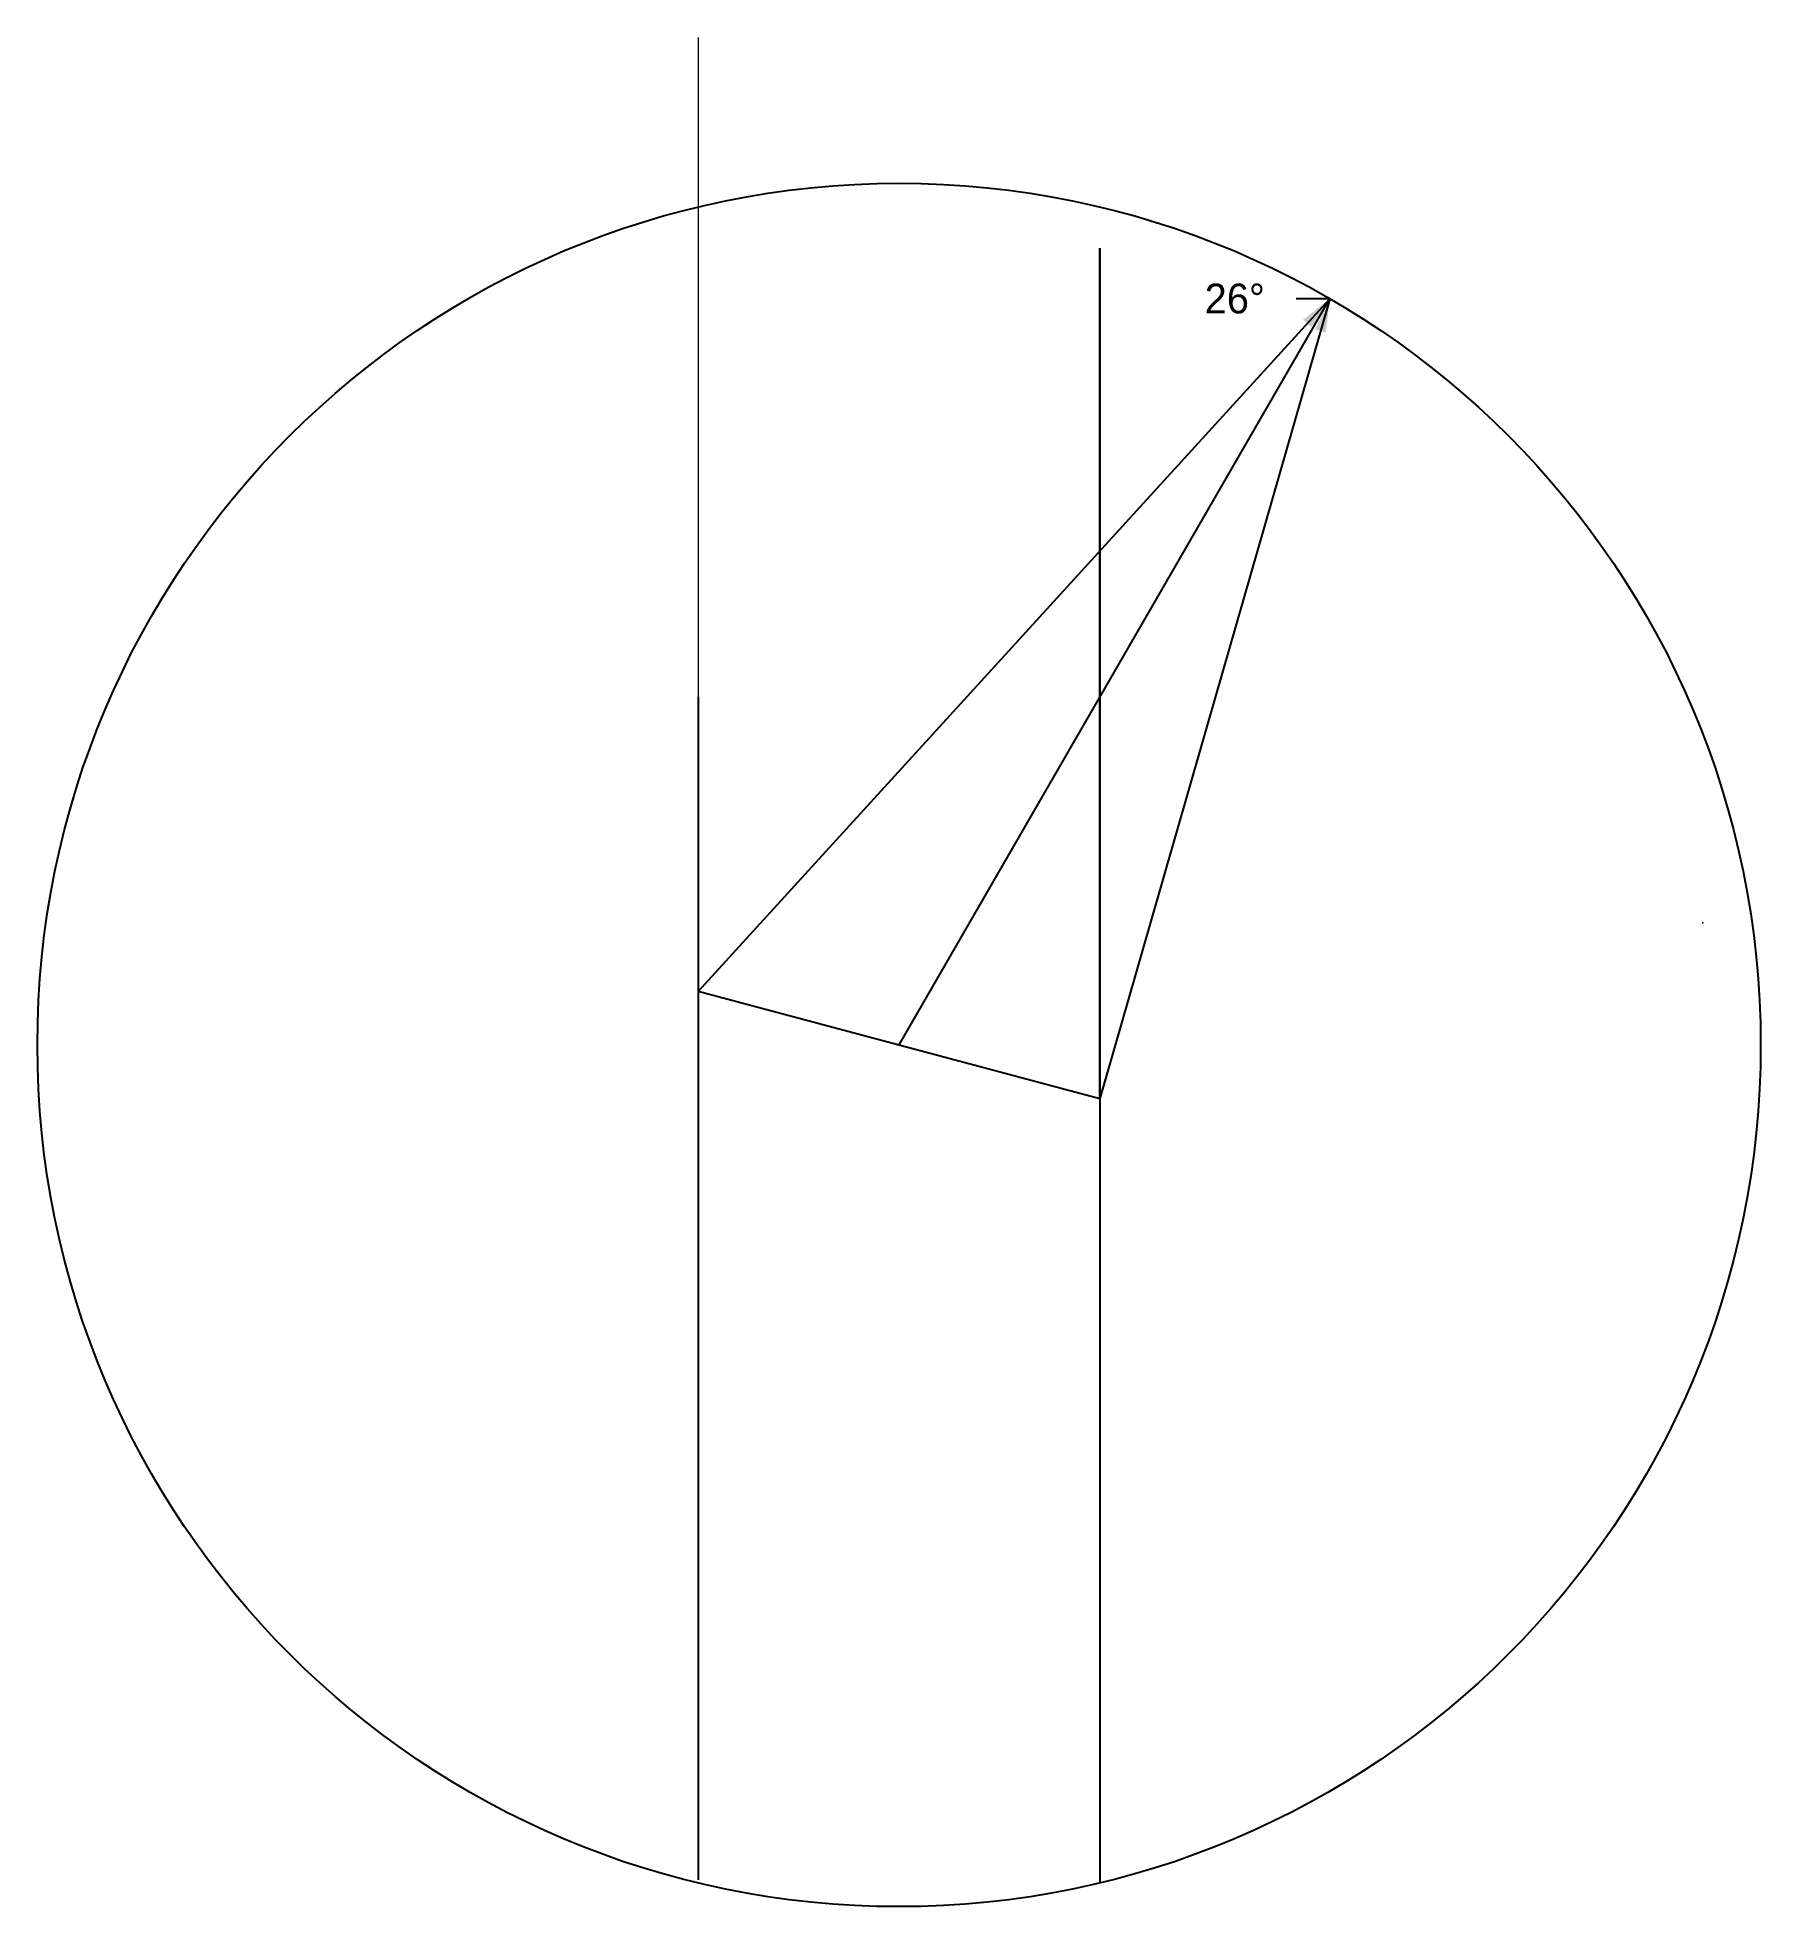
# Model space of a CAD drawing. Header units: millimetres. Extents: x -4 to 159, y 81 to 258.
import ezdxf

# ---------------------------------------------------------------- set-up
doc = ezdxf.new("R2010")
doc.units = ezdxf.units.MM
doc.header["$PDSIZE"] = -1
doc.dimstyles.new('ISO-25', dxfattribs={"dimtxt": 2.5, "dimasz": 2.5, "dimexe": 1.25, "dimexo": 0.625, "dimtad": 1, "dimtxsty": 'Standard', "dimcen": 2.5, "dimadec": 0, "dimazin": 0, "dimtfac": 1, "dimtmove": 0, "dimatfit": 3, "dimfxl": 1, "dimarcsym": 0})

# ---------------------------------------------------------------- blocks, each defined once
blk = doc.blocks.new('*D34')
at = {"color": 0, "lineweight": -2}
blk.add_line((118.64, 233.59), (115.46, 233.59), dxfattribs=at)
at = {"color": 0}
for points in [[(116.11, 231.6), (116.89, 230.89), (118.64, 233.59)], [(117.25, 230.69), (118.27, 230.39), (118.64, 233.59)]]:
    blk.add_solid(points, dxfattribs=at)
at = {"layer": 'Defpoints', "color": 0}
for p in [(118.64, 233.59), (118.64, 233.59), (118.64, 233.59), (58.77, 167.94), (96.85, 157.78)]:
    blk.add_point(p, dxfattribs=at)
at = {"color": 0, "insert": (109.63, 233.59), "char_height": 2.822, "attachment_point": 5}
blk.add_mtext('26°', dxfattribs=at)

msp = doc.modelspace()

# ---------------------------------------------------------------- linework, layer by layer
at = {"color": 7, "linetype": 'Continuous', "lineweight": 0}
msp.add_line((58.755, 258.36), (58.755, 163.274), dxfattribs=at)
for p, q in [((96.847, 157.782), (96.847, 238.391)), ((96.847, 238.391), (96.847, 83.426)), ((58.768, 167.943), (118.64, 233.592)), ((77.805, 162.863), (118.64, 233.592)), ((118.64, 233.592), (96.847, 157.782)), ((77.805, 162.863), (98.222, 198.227)), ((58.768, 195.861), (58.768, 83.746)), ((58.755, 167.946), (96.847, 157.782)), ((96.835, 157.794), (96.835, 167.954)), ((96.847, 167.946), (96.835, 157.794))]:
    msp.add_line(p, q)
msp.add_circle((77.805, 162.863), 81.67)
msp.add_point((154.005, 174.443), dxfattribs=at)

# ---------------------------------------------------------------- dimensions: what is measured, and where the dimension line sits
dim = msp.add_angular_dim_2l(base=(118.64, 233.592), line1=((118.64, 233.592), (96.847, 157.782)), line2=((58.768, 167.943), (118.64, 233.592)), dimstyle='ISO-25', override={"dimtxt": 2.822222, "dimasz": 3.175, "dimexe": 1.778, "dimexo": 1.27, "dimgap": 2.54, "dimtad": 0, "dimtih": 1, "dimtoh": 1, "dimdec": 1, "dimlfac": 2, "dimzin": 1, "dimtdec": 1, "dimtzin": 1})
dim.commit()
dim.dimension.update_dxf_attribs({"geometry": '*D34', "text_midpoint": (109.632, 233.592)})

doc.saveas('drawing.dxf')
